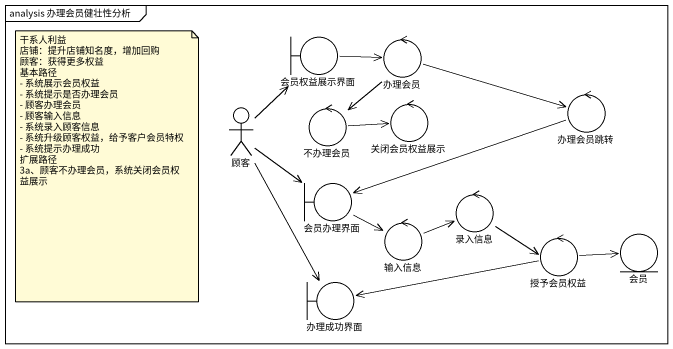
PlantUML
@startuml
mainframe analysis 办理会员健壮性分析
boundary 会员权益展示界面
control 办理会员
control 办理会员跳转
actor 顾客
control 不办理会员
control 关闭会员权益展示
boundary 会员办理界面
control 录入信息
control 输入信息
control 授予会员权益
entity 会员
boundary 办理成功界面
会员权益展示界面 -right-> 办理会员
办理会员 -right-> 办理会员跳转
办理会员 --> 不办理会员
办理会员跳转 -left-> 会员办理界面
顾客 -up-> 会员权益展示界面
顾客 --> 会员办理界面
顾客 --> 办理成功界面
不办理会员 -right-> 关闭会员权益展示
会员办理界面 -right-> 输入信息
录入信息 -right-> 授予会员权益
输入信息 -right-> 录入信息
授予会员权益 -right-> 会员
授予会员权益 -left-> 办理成功界面
note as N1
  干系人利益
  店铺：提升店铺知名度，增加回购
  顾客：获得更多权益
  基本路径
  - 系统展示会员权益
  - 系统提示是否办理会员
  - 顾客办理会员
  - 顾客输入信息
  - 系统录入顾客信息
  - 系统升级顾客权益，给予客户会员特权
  - 系统提示办理成功
  扩展路径
  3a、顾客不办理会员，系统关闭会员权益展示
end note
@enduml
